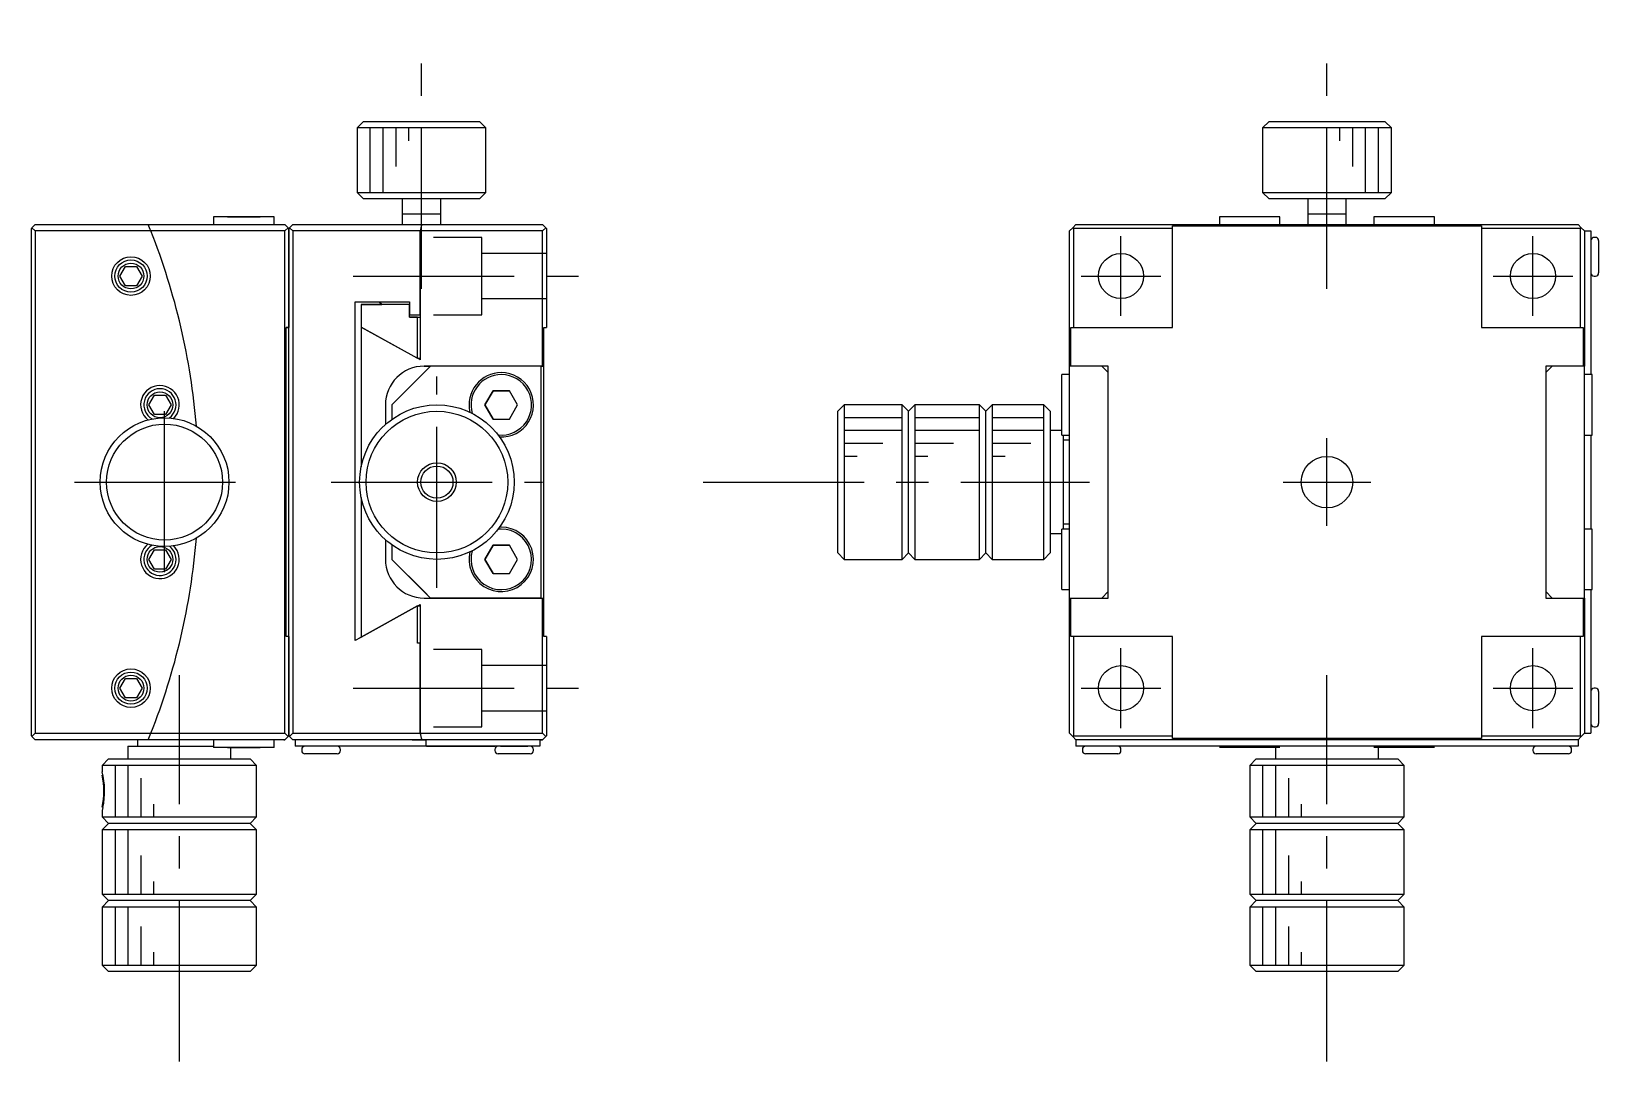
# Model space of a CAD drawing. Extents: x 129 to 393, y -5 to 213.
# Drawn here: x 271.2 to 392.9, y 78.7 to 158.7 of the extents above; entities that cross this region are included whole.
import ezdxf

# ---------------------------------------------------------------- set-up
doc = ezdxf.new("R2010")
doc.units = 0
doc.header["$LTSCALE"] = 10
doc.linetypes.add('CENTER', pattern=[2, 1.25, -0.25, 0.25, -0.25])
doc.linetypes.add('DASHED', pattern=[3.5, 2, -1.5])
doc.layers.get('0').update_dxf_attribs({"linetype": 'CONTINUOUS'})
doc.layers.add('CENTER', color=1, linetype='CENTER')

msp = doc.modelspace()

# ---------------------------------------------------------------- linework, layer by layer
at = {"color": 7, "linetype": 'CONTINUOUS'}
for p, q in [((296.991503, 151.735105), (296.491503, 151.235105)), ((306.491503, 151.235105), (296.491503, 151.235105)), ((296.491503, 151.235105), (296.491503, 146.235105)), ((296.991503, 151.735105), (305.991503, 151.735105)), ((306.491503, 151.235105), (305.991503, 151.735105)), ((306.491503, 146.235105), (306.491503, 151.235105)), ((367.324949, 151.735105), (366.824949, 151.235105)), ((371.824949, 151.235105), (366.824949, 151.235105)), ((366.824949, 151.235105), (366.824949, 146.235105)), ((367.324949, 151.735105), (371.824949, 151.735105)), ((371.824949, 151.735105), (376.324949, 151.735105)), ((376.824949, 151.235105), (371.824949, 151.235105)), ((376.824949, 151.235105), (376.324949, 151.735105)), ((376.824949, 146.235105), (376.824949, 151.235105)), ((296.491503, 146.235105), (306.491503, 146.235105)), ((296.491503, 146.235105), (296.991503, 145.735105)), ((305.991503, 145.735105), (306.491503, 146.235105)), ((366.824949, 146.235105), (376.824949, 146.235105)), ((366.824949, 146.235105), (367.324949, 145.735105)), ((376.324949, 145.735105), (376.824949, 146.235105)), ((305.991503, 145.735105), (296.991503, 145.735105)), ((299.991503, 145.735105), (299.991503, 144.530105)), ((302.991503, 144.535105), (302.991503, 145.735105)), ((376.324949, 145.735105), (367.324949, 145.735105)), ((370.324949, 145.735105), (370.324949, 144.535105)), ((373.324949, 144.535105), (373.324949, 145.735105)), ((271.241503, 143.485105), (271.491503, 143.735105)), ((271.491503, 143.735105), (280.273067, 143.735105)), ((280.273067, 143.735105), (290.891503, 143.735105)), ((290.041503, 144.335105), (285.341503, 144.335105)), ((287.691503, 144.335105), (285.341503, 144.335105)), ((285.341503, 144.335105), (285.341503, 143.735105)), ((286.421332, 144.335105), (287.056417, 144.335105)), ((287.056417, 144.335105), (286.421332, 144.335105)), ((287.056417, 144.335105), (288.326588, 144.335105)), ((288.326588, 144.335105), (287.056417, 144.335105)), ((290.041503, 144.335105), (287.691503, 144.335105)), ((288.326588, 144.335105), (288.961673, 144.335105)), ((288.961673, 144.335105), (288.326588, 144.335105)), ((290.041503, 143.735105), (290.041503, 144.335105)), ((290.891503, 143.735105), (291.141503, 143.485105)), ((291.241503, 143.485105), (291.491503, 143.735105)), ((291.491503, 143.735105), (301.538855, 143.735105)), ((302.991508, 144.535105), (299.991498, 144.535105)), ((299.991503, 144.540105), (299.991503, 143.735124)), ((301.538855, 143.735105), (310.891503, 143.735105)), ((302.991503, 144.535105), (302.991503, 144.540105)), ((302.991503, 144.530105), (302.991503, 144.535105)), ((302.991503, 143.735124), (302.991503, 144.535105)), ((310.891503, 143.735105), (311.141503, 143.485105)), ((352.324949, 143.735105), (352.074949, 143.485105)), ((352.324949, 143.735105), (373.324949, 143.735105)), ((368.174949, 144.335105), (363.474949, 144.335105)), ((363.474949, 144.335105), (363.474949, 143.735105)), ((368.174949, 143.735105), (368.174949, 144.335105)), ((373.324954, 144.535105), (370.324944, 144.535105)), ((370.324949, 144.540105), (370.324949, 144.535105)), ((370.324949, 144.535105), (370.324949, 144.530105)), ((370.324949, 144.535105), (370.324949, 143.735124)), ((373.324949, 144.535105), (373.324949, 144.540105)), ((373.324949, 144.530105), (373.324949, 144.535105)), ((373.324949, 143.735124), (373.324949, 144.535105)), ((373.324949, 143.735105), (391.324949, 143.735105)), ((380.174949, 144.335105), (375.474949, 144.335105)), ((375.474949, 144.335105), (375.474949, 143.735105)), ((380.174949, 143.735105), (380.174949, 144.335105)), ((391.574949, 143.485105), (391.324949, 143.735105)), ((271.191503, 143.435105), (271.241503, 143.485105)), ((271.191503, 104.035105), (271.191503, 143.435105)), ((271.491503, 143.235105), (271.241503, 143.485105)), ((271.491503, 143.235105), (271.491503, 104.235105)), ((280.473852, 143.235105), (271.491503, 143.235105)), ((290.891503, 143.235105), (280.473852, 143.235105)), ((291.141503, 143.485105), (290.891503, 143.235105)), ((290.891503, 104.235105), (290.891503, 143.235105)), ((291.191503, 143.435105), (291.141503, 143.485105)), ((291.241503, 143.485105), (291.191503, 143.435105)), ((291.191503, 143.435105), (291.191503, 135.735105)), ((291.191503, 135.735105), (291.191503, 143.435105)), ((291.491503, 143.235105), (291.241503, 143.485105)), ((301.39834, 143.235105), (291.491503, 143.235105)), ((291.491503, 143.235105), (291.491503, 104.235105)), ((301.39834, 143.235105), (301.39834, 136.735105)), ((310.891503, 143.235105), (301.39834, 143.235105)), ((301.39834, 136.735105), (301.39834, 143.235105)), ((311.141503, 143.485105), (310.891503, 143.235105)), ((310.891503, 132.735105), (310.891503, 143.235105)), ((311.191503, 143.435105), (311.141503, 143.485105)), ((311.191503, 143.435105), (311.191503, 135.735105)), ((352.074949, 143.485105), (351.824949, 143.235105)), ((351.824949, 132.735105), (351.824949, 143.235105)), ((352.124949, 143.435105), (352.074949, 143.485105)), ((352.124949, 143.435105), (352.124949, 135.735105)), ((359.824949, 143.435105), (352.124949, 143.435105)), ((359.824949, 143.635105), (383.824949, 143.635105)), ((359.824949, 143.435105), (359.824949, 143.635105)), ((359.824949, 135.735105), (359.824949, 143.435105)), ((383.824949, 143.635105), (383.824949, 143.435105)), ((391.524949, 143.435105), (383.824949, 143.435105)), ((383.824949, 143.435105), (383.824949, 135.735105)), ((391.524949, 143.435105), (391.574949, 143.485105)), ((391.524949, 135.735105), (391.524949, 143.435105)), ((391.824949, 143.235105), (391.574949, 143.485105)), ((391.824949, 143.235105), (392.324949, 143.235105)), ((391.824949, 143.235105), (392.324949, 143.235105)), ((391.824949, 143.235105), (391.824949, 132.735105)), ((392.324949, 143.235105), (392.324949, 141.735105)), ((392.674949, 142.735105), (392.574949, 142.735105)), ((392.924949, 142.485105), (392.924949, 139.985105)), ((392.324949, 141.735105), (392.324949, 132.085105)), ((278.065477, 139.735105), (278.49849, 140.485105)), ((278.49849, 140.485105), (279.364515, 140.485105)), ((279.364515, 140.485105), (279.797528, 139.735105)), ((278.49849, 138.985105), (278.065477, 139.735105)), ((279.364515, 138.985105), (278.49849, 138.985105)), ((279.797528, 139.735105), (279.364515, 138.985105)), ((392.574949, 139.735105), (392.674949, 139.735105)), ((296.340735, 111.434956), (296.340735, 137.735105)), ((296.340735, 137.735105), (299.731508, 137.735105)), ((298.205703, 137.735105), (298.401503, 137.539305)), ((299.731508, 137.735105), (299.991508, 137.735105)), ((299.991508, 137.735105), (300.566138, 137.735105)), ((300.566138, 137.735105), (300.566138, 137.535446)), ((296.811317, 137.535446), (296.811317, 135.775446)), ((300.566138, 137.535446), (296.811317, 137.535446)), ((296.811317, 137.535446), (298.405362, 137.535446)), ((298.401503, 137.539305), (298.405362, 137.535446)), ((298.405362, 137.535446), (298.401503, 137.535446)), ((300.566138, 137.535446), (298.401503, 137.535446)), ((300.566138, 136.735105), (300.566138, 137.535446)), ((300.566138, 137.535446), (300.566138, 136.735105)), ((300.566138, 136.535446), (300.566138, 136.735105)), ((300.566138, 136.735105), (301.39834, 136.735105)), ((301.19036, 136.535446), (300.566138, 136.535446)), ((300.566138, 136.535446), (301.19036, 136.535446)), ((300.566138, 136.535446), (301.39834, 136.535446)), ((301.19036, 133.350575), (301.19036, 136.535446)), ((301.19036, 136.535446), (301.39834, 136.535446)), ((301.19036, 136.535446), (301.39834, 136.535446)), ((301.39834, 136.735105), (301.39834, 133.235105)), ((290.991503, 135.735105), (291.191503, 135.735105)), ((290.991503, 111.735105), (290.991503, 135.735105)), ((291.191503, 135.735105), (290.991503, 135.735105)), ((291.191503, 111.735105), (291.191503, 135.735105)), ((296.811317, 135.775446), (301.19036, 133.350575)), ((296.811317, 135.775446), (296.811317, 124.928174)), ((301.166975, 133.363557), (296.811317, 135.775446)), ((310.991503, 135.735105), (311.191503, 135.735105)), ((310.991503, 132.735105), (310.991503, 135.735105)), ((310.991503, 135.735105), (311.191503, 135.735105)), ((351.924949, 132.735105), (351.924949, 135.735105)), ((351.924949, 135.735105), (352.124949, 135.735105)), ((352.124949, 135.735105), (359.824949, 135.735105)), ((383.824949, 135.735105), (391.524949, 135.735105)), ((391.524949, 135.735105), (391.724949, 135.735105)), ((391.724949, 135.735105), (391.724949, 132.735105)), ((302.191503, 132.735105), (299.191503, 129.735105)), ((301.230425, 133.328333), (301.166975, 133.363557)), ((301.19036, 133.350575), (301.39834, 133.350575)), ((301.27779, 133.302037), (301.230425, 133.328333)), ((301.39834, 133.235105), (301.27779, 133.302037)), ((302.191503, 132.735105), (301.691503, 132.735105)), ((301.691503, 132.735105), (302.191503, 132.735105)), ((310.791503, 132.735105), (302.191503, 132.735105)), ((310.791503, 132.735105), (302.191503, 132.735105)), ((310.791503, 114.735105), (310.791503, 132.735105)), ((310.891503, 132.735105), (310.791503, 132.735105)), ((310.791503, 132.735105), (310.991503, 132.735105)), ((310.991503, 132.735105), (310.891503, 132.735105)), ((310.991503, 114.735105), (310.991503, 132.735105)), ((351.824949, 114.735105), (351.824949, 132.735105)), ((351.924949, 132.735105), (351.824949, 132.735105)), ((354.824949, 132.735105), (351.924949, 132.735105)), ((354.824949, 132.235105), (354.324949, 132.735105)), ((354.824949, 131.035105), (354.824949, 132.735105)), ((388.824949, 132.235105), (389.324949, 132.735105)), ((391.724949, 132.735105), (388.824949, 132.735105)), ((388.824949, 132.735105), (388.824949, 116.435105)), ((391.824949, 132.735105), (391.724949, 132.735105)), ((391.824949, 114.735105), (391.824949, 132.735105)), ((351.224949, 127.385105), (351.224949, 132.085105)), ((351.824949, 132.085105), (351.224949, 132.085105)), ((392.424949, 132.085105), (391.824949, 132.085105)), ((392.424949, 127.385105), (392.424949, 132.085105)), ((280.315477, 129.735105), (280.74849, 130.485105)), ((280.74849, 130.485105), (281.614515, 130.485105)), ((281.614515, 130.485105), (282.047528, 129.735105)), ((307.056417, 130.835105), (306.421332, 129.735105)), ((306.421332, 129.735105), (307.056417, 130.835105)), ((308.326588, 130.835105), (307.056417, 130.835105)), ((307.056417, 130.835105), (308.326588, 130.835105)), ((308.961673, 129.735105), (308.326588, 130.835105)), ((354.824949, 114.735105), (354.824949, 131.035105)), ((280.74849, 128.985105), (280.315477, 129.735105)), ((282.047528, 129.735105), (281.614515, 128.985105)), ((298.691503, 129.735105), (298.691503, 128.207241)), ((299.191503, 129.735105), (299.191503, 128.608502)), ((306.421332, 129.735105), (307.056417, 128.635105)), ((307.056417, 128.635105), (306.421332, 129.735105)), ((308.326588, 128.635105), (308.961673, 129.735105)), ((334.324949, 129.735105), (333.824949, 129.235105)), ((333.824949, 123.735105), (333.824949, 129.235105)), ((334.324949, 129.735105), (334.324949, 123.735105)), ((338.824949, 129.735105), (334.324949, 129.735105)), ((338.824949, 123.735105), (338.824949, 129.735105)), ((339.324949, 129.235105), (338.824949, 129.735105)), ((339.824949, 129.735105), (339.324949, 129.235105)), ((339.324949, 123.735105), (339.324949, 129.235105)), ((339.824949, 129.735105), (339.824949, 117.735105)), ((344.824949, 129.735105), (339.824949, 129.735105)), ((344.824949, 123.735105), (344.824949, 129.735105)), ((345.324949, 129.235105), (344.824949, 129.735105)), ((345.824949, 129.735105), (345.324949, 129.235105)), ((345.324949, 123.735105), (345.324949, 129.235105)), ((345.824949, 129.735105), (345.824949, 117.735105)), ((349.824949, 129.735105), (345.824949, 129.735105)), ((349.824949, 117.735105), (349.824949, 129.735105)), ((350.324949, 129.235105), (349.824949, 129.735105)), ((350.324949, 129.235105), (350.324949, 118.235105)), ((281.614515, 128.985105), (280.74849, 128.985105)), ((307.056417, 128.635105), (308.326588, 128.635105)), ((351.224949, 127.735105), (350.324949, 127.735105)), ((351.224949, 127.385105), (351.824949, 127.385105)), ((351.324949, 127.385105), (351.324949, 120.085105)), ((351.824949, 126.985105), (351.324949, 126.985105)), ((391.824949, 127.385105), (392.424949, 127.385105)), ((392.324949, 127.385105), (392.324949, 120.085105)), ((333.824949, 118.235105), (333.824949, 123.735105)), ((334.324949, 123.735105), (334.324949, 117.735105)), ((338.824949, 117.735105), (338.824949, 123.735105)), ((339.324949, 118.235105), (339.324949, 123.735105)), ((344.824949, 117.735105), (344.824949, 123.735105)), ((345.324949, 118.235105), (345.324949, 123.735105)), ((296.811317, 122.542036), (296.811317, 111.694764)), ((350.324949, 119.735105), (351.224949, 119.735105)), ((351.224949, 115.385105), (351.224949, 120.085105)), ((351.824949, 120.085105), (351.224949, 120.085105)), ((351.324949, 120.485105), (351.824949, 120.485105)), ((392.424949, 120.085105), (391.824949, 120.085105)), ((392.424949, 115.385105), (392.424949, 120.085105)), ((280.315477, 117.735105), (280.74849, 118.485105)), ((280.74849, 118.485105), (281.614515, 118.485105)), ((281.614515, 118.485105), (282.047528, 117.735105)), ((298.691503, 119.262969), (298.691503, 117.735105)), ((299.191503, 118.861708), (299.191503, 117.735105)), ((307.056417, 118.835105), (306.421332, 117.735105)), ((306.421332, 117.735105), (307.056417, 118.835105)), ((308.326588, 118.835105), (307.056417, 118.835105)), ((307.056417, 118.835105), (308.326588, 118.835105)), ((308.961673, 117.735105), (308.326588, 118.835105)), ((333.824949, 118.235105), (334.324949, 117.735105)), ((338.824949, 117.735105), (339.324949, 118.235105)), ((339.324949, 118.235105), (339.824949, 117.735105)), ((344.824949, 117.735105), (345.324949, 118.235105)), ((345.324949, 118.235105), (345.824949, 117.735105)), ((349.824949, 117.735105), (350.324949, 118.235105)), ((280.74849, 116.985105), (280.315477, 117.735105)), ((281.614515, 116.985105), (280.74849, 116.985105)), ((282.047528, 117.735105), (281.614515, 116.985105)), ((299.191503, 117.735105), (302.191503, 114.735105)), ((301.691503, 115.235105), (299.191503, 117.735105)), ((306.421332, 117.735105), (307.056417, 116.635105)), ((307.056417, 116.635105), (306.421332, 117.735105)), ((308.326588, 116.635105), (308.961673, 117.735105)), ((334.324949, 117.735105), (338.824949, 117.735105)), ((339.824949, 117.735105), (344.824949, 117.735105)), ((345.824949, 117.735105), (349.824949, 117.735105)), ((307.056417, 116.635105), (308.326588, 116.635105)), ((388.824949, 116.435105), (388.824949, 114.735105)), ((301.691503, 115.235105), (302.191503, 114.735105)), ((301.691503, 114.735105), (302.191503, 114.735105)), ((310.791503, 114.735105), (302.191503, 114.735105)), ((302.191503, 114.735105), (310.791503, 114.735105)), ((310.791503, 114.735105), (310.891503, 114.735105)), ((310.891503, 114.735105), (310.991503, 114.735105)), ((310.891503, 104.235105), (310.891503, 114.735105)), ((310.991503, 111.735105), (310.991503, 114.735105)), ((351.224949, 115.385105), (351.824949, 115.385105)), ((351.824949, 114.735105), (351.924949, 114.735105)), ((351.824949, 104.235105), (351.824949, 114.735105)), ((351.924949, 111.735105), (351.924949, 114.735105)), ((351.924949, 114.735105), (354.824949, 114.735105)), ((354.324949, 114.735105), (354.824949, 115.235105)), ((389.324949, 114.735105), (388.824949, 115.235105)), ((388.824949, 114.735105), (391.724949, 114.735105)), ((391.724949, 114.735105), (391.724949, 111.735105)), ((391.724949, 114.735105), (391.824949, 114.735105)), ((391.824949, 115.385105), (392.424949, 115.385105)), ((391.824949, 114.735105), (391.824949, 104.235105)), ((392.324949, 115.385105), (392.324949, 105.735105)), ((296.811317, 111.694764), (301.19036, 114.119635)), ((301.19036, 114.119635), (296.811613, 111.694927)), ((301.19036, 114.119635), (301.269098, 114.163347)), ((301.19036, 111.235105), (301.19036, 114.119635)), ((301.19036, 114.119635), (301.39834, 114.119635)), ((301.269098, 114.163347), (301.39834, 114.235105)), ((301.39834, 114.235105), (301.39834, 111.235105)), ((291.191503, 111.735105), (290.991503, 111.735105)), ((291.191503, 111.735105), (291.191503, 104.035105)), ((291.191503, 104.035105), (291.191503, 111.735105)), ((296.723779, 111.646422), (296.340735, 111.434956)), ((296.811613, 111.694927), (296.723779, 111.646422)), ((301.39834, 111.235105), (301.19036, 111.235105)), ((301.39834, 111.235105), (301.39834, 104.235105)), ((301.39834, 104.235105), (301.39834, 111.235105)), ((311.191503, 111.735105), (310.991503, 111.735105)), ((311.191503, 111.735105), (311.191503, 104.035105)), ((352.124949, 111.735105), (351.924949, 111.735105)), ((352.124949, 111.735105), (352.124949, 104.035105)), ((359.824949, 111.735105), (352.124949, 111.735105)), ((359.824949, 104.035105), (359.824949, 111.735105)), ((383.824949, 111.735105), (383.824949, 104.035105)), ((391.524949, 111.735105), (383.824949, 111.735105)), ((391.524949, 104.035105), (391.524949, 111.735105)), ((391.724949, 111.735105), (391.524949, 111.735105)), ((278.065477, 107.735105), (278.49849, 108.485105)), ((278.49849, 108.485105), (279.364515, 108.485105)), ((279.364515, 108.485105), (279.797528, 107.735105)), ((278.49849, 106.985105), (278.065477, 107.735105)), ((279.797528, 107.735105), (279.364515, 106.985105)), ((392.674949, 107.735105), (392.574949, 107.735105)), ((392.924949, 107.485105), (392.924949, 104.985105)), ((279.364515, 106.985105), (278.49849, 106.985105)), ((392.324949, 105.735105), (392.324949, 104.235105)), ((392.574949, 104.735105), (392.674949, 104.735105)), ((271.241503, 103.985105), (271.191503, 104.035105)), ((271.241503, 103.985105), (271.491503, 104.235105)), ((271.491503, 103.735105), (271.241503, 103.985105)), ((271.491503, 104.235105), (280.473852, 104.235105)), ((280.273067, 103.735105), (271.491503, 103.735105)), ((279.441503, 103.735105), (279.441503, 103.235105)), ((290.891503, 103.735105), (280.273067, 103.735105)), ((281.691503, 103.735105), (280.273067, 103.735105)), ((280.473852, 104.235105), (290.891503, 104.235105)), ((282.191503, 103.735105), (281.691503, 103.735105)), ((290.791503, 103.735105), (282.191503, 103.735105)), ((285.341503, 103.735105), (285.341503, 103.135105)), ((290.041503, 103.135105), (290.041503, 103.735105)), ((290.891503, 103.735105), (290.791503, 103.735105)), ((290.791503, 103.735105), (290.891503, 103.735105)), ((290.791503, 103.735105), (290.891503, 103.735105)), ((290.891503, 104.235105), (291.141503, 103.985105)), ((291.141503, 103.985105), (290.891503, 103.735105)), ((290.991503, 103.835105), (290.891503, 103.735105)), ((290.991503, 103.835105), (291.191503, 104.035105)), ((291.191503, 104.035105), (291.141503, 103.985105)), ((291.241503, 103.985105), (291.191503, 104.035105)), ((291.241503, 103.985105), (291.491503, 104.235105)), ((291.491503, 103.735105), (291.241503, 103.985105)), ((291.491503, 104.235105), (301.39834, 104.235105)), ((293.191503, 103.735105), (291.491503, 103.735105)), ((291.691503, 103.735105), (291.691503, 103.235105)), ((300.774187, 103.735105), (293.191503, 103.735105)), ((300.774187, 103.735105), (293.191503, 103.735105)), ((300.774187, 103.735105), (301.538855, 103.735105)), ((301.538855, 103.735105), (300.774187, 103.735105)), ((301.39834, 104.235105), (310.891503, 104.235105)), ((302.841695, 103.735105), (301.538855, 103.735105)), ((301.538855, 103.735105), (301.841695, 103.735105)), ((301.841695, 103.735105), (301.841695, 103.235105)), ((309.191503, 103.735105), (302.841695, 103.735105)), ((309.191503, 103.735105), (302.841695, 103.735105)), ((310.891503, 103.735105), (309.191503, 103.735105)), ((310.691503, 103.735105), (310.691503, 103.235105)), ((310.691503, 103.735105), (310.891503, 103.735105)), ((310.891503, 104.235105), (311.141503, 103.985105)), ((311.141503, 103.985105), (310.891503, 103.735105)), ((310.891503, 103.735105), (311.141503, 103.985105)), ((310.991503, 103.835105), (311.191503, 104.035105)), ((311.191503, 104.035105), (310.991503, 103.835105)), ((311.141503, 103.985105), (311.191503, 104.035105)), ((311.141503, 103.985105), (311.191503, 104.035105)), ((351.824949, 104.235105), (352.074949, 103.985105)), ((352.074949, 103.985105), (352.124949, 104.035105)), ((352.074949, 103.985105), (352.324949, 103.735105)), ((352.124949, 104.035105), (359.824949, 104.035105)), ((352.324949, 103.735105), (352.324949, 103.235105)), ((352.324949, 103.735105), (352.324949, 103.235105)), ((391.324949, 103.735105), (352.324949, 103.735105)), ((359.824949, 103.835105), (359.824949, 104.035105)), ((383.824949, 103.835105), (359.824949, 103.835105)), ((383.824949, 104.035105), (383.824949, 103.835105)), ((383.824949, 104.035105), (391.524949, 104.035105)), ((391.324949, 103.735105), (391.574949, 103.985105)), ((391.324949, 103.735105), (391.324949, 103.235105)), ((391.324949, 103.735105), (391.324949, 103.235105)), ((391.574949, 103.985105), (391.524949, 104.035105)), ((391.574949, 103.985105), (391.824949, 104.235105)), ((391.824949, 104.235105), (392.324949, 104.235105)), ((391.824949, 104.235105), (392.324949, 104.235105)), ((278.691503, 103.235105), (278.691503, 102.235105)), ((278.691503, 103.235105), (285.341503, 103.235105)), ((287.691503, 103.135105), (285.341503, 103.135105)), ((290.041503, 103.135105), (285.341503, 103.135105)), ((287.056417, 103.135105), (286.421332, 103.135105)), ((286.421332, 103.135105), (287.056417, 103.135105)), ((286.691503, 102.235105), (286.691503, 103.135105)), ((288.326588, 103.135105), (287.056417, 103.135105)), ((287.056417, 103.135105), (288.326588, 103.135105)), ((290.041503, 103.135105), (287.691503, 103.135105)), ((288.326588, 103.135105), (288.961673, 103.135105)), ((288.961673, 103.135105), (288.326588, 103.135105)), ((293.191503, 103.235105), (291.691503, 103.235105)), ((292.191503, 102.985105), (292.191503, 102.885105)), ((294.941503, 102.635105), (292.441503, 102.635105)), ((293.566503, 102.635105), (292.941503, 102.635105)), ((294.491503, 103.235105), (293.191503, 103.235105)), ((293.816503, 102.635105), (293.566503, 102.635105)), ((294.441503, 102.635105), (293.816503, 102.635105)), ((300.774187, 103.235105), (294.491503, 103.235105)), ((295.191503, 102.885105), (295.191503, 102.985105)), ((301.695023, 103.235105), (300.774187, 103.235105)), ((301.740613, 103.235105), (301.695023, 103.235105)), ((301.841695, 103.235105), (301.740613, 103.235105)), ((302.841695, 103.235105), (301.841695, 103.235105)), ((301.873449, 103.235105), (301.841695, 103.235105)), ((301.873449, 103.235105), (303.292752, 103.235105)), ((309.191503, 103.235105), (302.841695, 103.235105)), ((303.292752, 103.235105), (303.46323, 103.235105)), ((303.292752, 103.235105), (305.268128, 103.235105)), ((303.46323, 103.235105), (303.615876, 103.235105)), ((303.46323, 103.235105), (305.443277, 103.235105)), ((303.615876, 103.235105), (303.750652, 103.235105)), ((303.615876, 103.235105), (305.600105, 103.235105)), ((303.750652, 103.235105), (303.867526, 103.235105)), ((303.750652, 103.235105), (305.738574, 103.235105)), ((303.867526, 103.235105), (303.966468, 103.235105)), ((303.867526, 103.235105), (304.013716, 103.235105)), ((303.966468, 103.235105), (304.047454, 103.235105)), ((303.966468, 103.235105), (304.113678, 103.235105)), ((304.013716, 103.235105), (305.85865, 103.235105)), ((304.047454, 103.235105), (304.110464, 103.235105)), ((304.047454, 103.235105), (304.191459, 103.235105)), ((304.110464, 103.235105), (304.155482, 103.235105)), ((304.113678, 103.235105), (305.960303, 103.235105)), ((304.155482, 103.235105), (304.182497, 103.235105)), ((304.182497, 103.235105), (304.191503, 103.235105)), ((304.191459, 103.235105), (304.247033, 103.235105)), ((304.191459, 103.235105), (306.043507, 103.235105)), ((307.441503, 103.235105), (304.191503, 103.235105)), ((304.247033, 103.235105), (305.268128, 103.235105)), ((304.247033, 103.235105), (305.443277, 103.235105)), ((304.247033, 103.235105), (305.600105, 103.235105)), ((304.247033, 103.235105), (305.738574, 103.235105)), ((304.247033, 103.235105), (305.85865, 103.235105)), ((304.247033, 103.235105), (305.960303, 103.235105)), ((304.247033, 103.235105), (306.043507, 103.235105)), ((304.247033, 103.235105), (306.108243, 103.235105)), ((304.247033, 103.235105), (306.154495, 103.235105)), ((304.247033, 103.235105), (306.18225, 103.235105)), ((304.247033, 103.235105), (306.18225, 103.235105)), ((304.247033, 103.235105), (306.154495, 103.235105)), ((304.247033, 103.235105), (306.108243, 103.235105)), ((304.280384, 103.235105), (306.191503, 103.235105)), ((305.268128, 103.235105), (306.255817, 103.235105)), ((305.268128, 103.235105), (306.255817, 103.235105)), ((305.960303, 103.235105), (306.95722, 103.235105)), ((305.960303, 103.235105), (306.95722, 103.235105)), ((306.191503, 103.235105), (307.191503, 103.235105)), ((307.243505, 103.235105), (306.255817, 103.235105)), ((307.243505, 103.235105), (306.255817, 103.235105)), ((307.441503, 103.235105), (307.191503, 103.235105)), ((307.191503, 102.985105), (307.191503, 102.885105)), ((309.941503, 102.635105), (307.441503, 102.635105)), ((307.641503, 103.235105), (307.691503, 103.235105)), ((307.641503, 103.235105), (307.691503, 103.235105)), ((307.641503, 103.235105), (309.741503, 103.235105)), ((307.641503, 103.235105), (307.691503, 103.235105)), ((308.566503, 102.635105), (307.941503, 102.635105)), ((308.816503, 102.635105), (308.566503, 102.635105)), ((309.441503, 102.635105), (308.816503, 102.635105)), ((310.691503, 103.235105), (309.191503, 103.235105)), ((309.691503, 103.235105), (309.741503, 103.235105)), ((309.941503, 103.235105), (309.691503, 103.235105)), ((309.691503, 103.235105), (309.741503, 103.235105)), ((309.691503, 103.235105), (309.741503, 103.235105)), ((310.691503, 103.235105), (309.941503, 103.235105)), ((310.191503, 102.885105), (310.191503, 102.985105)), ((353.824949, 103.235105), (352.324949, 103.235105)), ((352.824949, 102.985105), (352.824949, 102.885105)), ((355.574949, 102.635105), (353.074949, 102.635105)), ((389.824949, 103.235105), (353.824949, 103.235105)), ((355.824949, 102.885105), (355.824949, 102.985105)), ((368.174949, 103.135105), (363.474949, 103.135105)), ((367.824949, 103.135105), (367.824949, 102.235105)), ((380.174949, 103.135105), (375.474949, 103.135105)), ((375.824949, 102.235105), (375.824949, 103.135105)), ((387.824949, 102.985105), (387.824949, 102.885105)), ((390.574949, 102.635105), (388.074949, 102.635105)), ((391.324949, 103.235105), (389.824949, 103.235105)), ((390.824949, 102.885105), (390.824949, 102.985105)), ((277.191503, 102.235105), (276.691503, 101.735105)), ((276.691503, 101.735105), (276.691503, 101.2351)), ((288.691503, 101.735105), (276.691503, 101.735105)), ((277.191503, 102.235105), (288.191503, 102.235105)), ((288.691503, 101.735105), (288.191503, 102.235105)), ((288.691503, 97.735105), (288.691503, 101.735105)), ((366.324949, 102.235105), (365.824949, 101.735105)), ((377.824949, 101.735105), (365.824949, 101.735105)), ((365.824949, 101.735105), (365.824949, 97.735105)), ((366.324949, 102.235105), (377.324949, 102.235105)), ((377.824949, 101.735105), (377.324949, 102.235105)), ((377.824949, 97.735105), (377.824949, 101.735105)), ((276.691503, 98.23511), (276.691503, 97.735105)), ((276.691503, 97.735105), (277.191503, 97.235105)), ((276.691503, 97.735105), (288.691503, 97.735105)), ((288.191503, 97.235105), (288.691503, 97.735105)), ((365.824949, 97.735105), (377.824949, 97.735105)), ((365.824949, 97.735105), (366.324949, 97.235105)), ((377.324949, 97.235105), (377.824949, 97.735105)), ((277.191503, 97.235105), (276.691503, 96.735105)), ((276.691503, 96.735105), (276.691503, 91.735105)), ((288.691503, 96.735105), (276.691503, 96.735105)), ((288.191503, 97.235105), (277.191503, 97.235105)), ((288.691503, 96.735105), (288.191503, 97.235105)), ((288.691503, 91.735105), (288.691503, 96.735105)), ((366.324949, 97.235105), (365.824949, 96.735105)), ((371.824949, 96.735105), (365.824949, 96.735105)), ((365.824949, 96.735105), (365.824949, 91.735105)), ((371.824949, 97.235105), (366.324949, 97.235105)), ((377.324949, 97.235105), (371.824949, 97.235105)), ((377.824949, 96.735105), (371.824949, 96.735105)), ((377.824949, 96.735105), (377.324949, 97.235105)), ((377.824949, 91.735105), (377.824949, 96.735105)), ((276.691503, 91.735105), (277.191503, 91.235105)), ((276.691503, 91.735105), (288.691503, 91.735105)), ((288.191503, 91.235105), (288.691503, 91.735105)), ((365.824949, 91.735105), (377.824949, 91.735105)), ((365.824949, 91.735105), (366.324949, 91.235105)), ((377.324949, 91.235105), (377.824949, 91.735105)), ((277.191503, 91.235105), (276.691503, 90.735105)), ((276.691503, 90.735105), (276.691503, 86.235105)), ((288.691503, 90.735105), (276.691503, 90.735105)), ((288.191503, 91.235105), (277.191503, 91.235105)), ((288.691503, 90.735105), (288.191503, 91.235105)), ((288.691503, 86.235105), (288.691503, 90.735105)), ((366.324949, 91.235105), (365.824949, 90.735105)), ((371.824949, 90.735105), (365.824949, 90.735105)), ((365.824949, 90.735105), (365.824949, 86.235105)), ((371.824949, 91.235105), (366.324949, 91.235105)), ((377.324949, 91.235105), (371.824949, 91.235105)), ((377.824949, 90.735105), (371.824949, 90.735105)), ((377.824949, 90.735105), (377.324949, 91.235105)), ((377.824949, 86.235105), (377.824949, 90.735105)), ((276.691503, 86.235105), (277.191503, 85.735105)), ((276.691503, 86.235105), (288.691503, 86.235105)), ((281.191508, 85.735105), (277.191503, 85.735105)), ((288.191503, 85.735105), (277.191503, 85.735105)), ((288.191503, 85.735105), (284.191498, 85.735105)), ((288.191503, 85.735105), (288.691503, 86.235105)), ((365.824949, 86.235105), (371.824949, 86.235105)), ((365.824949, 86.235105), (366.324949, 85.735105)), ((371.824949, 85.735105), (366.324949, 85.735105)), ((371.824949, 86.235105), (377.824949, 86.235105)), ((377.324949, 85.735105), (371.824949, 85.735105)), ((377.324949, 85.735105), (377.824949, 86.235105))]:
    msp.add_line(p, q, dxfattribs=at)
at = {"color": 3, "linetype": 'CONTINUOUS'}
for p, q in [((297.491503, 151.235105), (297.491503, 146.235105)), ((298.491503, 151.235105), (298.491503, 146.235105)), ((299.491503, 151.235105), (299.491503, 148.235105)), ((300.491503, 151.235105), (300.491503, 150.235105)), ((372.824949, 150.235105), (372.824949, 151.235105)), ((373.824949, 148.235105), (373.824949, 151.235105)), ((374.824949, 146.235105), (374.824949, 151.235105)), ((375.824949, 146.235105), (375.824949, 151.235105)), ((338.824949, 128.735105), (334.324949, 128.735105)), ((344.824949, 128.735105), (339.824949, 128.735105)), ((349.824949, 128.735105), (345.824949, 128.735105)), ((338.824949, 127.735105), (334.324949, 127.735105)), ((337.324949, 126.735105), (334.324949, 126.735105)), ((344.824949, 127.735105), (339.824949, 127.735105)), ((342.824949, 126.735105), (339.824949, 126.735105)), ((349.824949, 127.735105), (345.824949, 127.735105)), ((348.824949, 126.735105), (345.824949, 126.735105)), ((335.324949, 125.735105), (334.324949, 125.735105)), ((340.824949, 125.735105), (339.824949, 125.735105)), ((346.824949, 125.735105), (345.824949, 125.735105)), ((277.691503, 101.735105), (277.691503, 97.735105)), ((278.691503, 101.735105), (278.691503, 97.735105)), ((366.824949, 101.735105), (366.824949, 97.735105)), ((367.824949, 101.735105), (367.824949, 97.735105)), ((279.691503, 100.735105), (279.691503, 97.735105)), ((368.824949, 100.735105), (368.824949, 97.735105)), ((280.691503, 98.735105), (280.691503, 97.735105)), ((369.824949, 98.735105), (369.824949, 97.735105)), ((276.746652, 98.473665), (276.691503, 98.23511)), ((277.691503, 96.735105), (277.691503, 91.735105)), ((278.691503, 96.735105), (278.691503, 91.735105)), ((366.824949, 96.735105), (366.824949, 91.735105)), ((367.824949, 96.735105), (367.824949, 91.735105)), ((279.691503, 94.735105), (279.691503, 91.735105)), ((368.824949, 94.735105), (368.824949, 91.735105)), ((280.691503, 92.735105), (280.691503, 91.735105)), ((369.824949, 92.735105), (369.824949, 91.735105)), ((277.691503, 90.735105), (277.691503, 86.235105)), ((278.691503, 90.735105), (278.691503, 86.235105)), ((366.824949, 90.735105), (366.824949, 86.235105)), ((367.824949, 90.735105), (367.824949, 86.235105)), ((279.691503, 89.235105), (279.691503, 86.235105)), ((368.824949, 89.235105), (368.824949, 86.235105)), ((280.691503, 87.235105), (280.691503, 86.235105)), ((369.824949, 87.235105), (369.824949, 86.235105))]:
    msp.add_line(p, q, dxfattribs=at)
at = {"color": 3, "linetype": 'DASHED'}
for p, q in [((306.191503, 142.735105), (302.416476, 142.735105)), ((306.191503, 139.735105), (306.191503, 142.735105)), ((311.191503, 141.485105), (306.191503, 141.485105)), ((306.191503, 136.735105), (306.191503, 139.735105)), ((306.191503, 137.985105), (311.191503, 137.985105)), ((302.416498, 136.735105), (306.191503, 136.735105)), ((306.191503, 110.735105), (302.416476, 110.735105)), ((306.191503, 107.735105), (306.191503, 110.735105)), ((311.191503, 109.485105), (306.191503, 109.485105)), ((306.191503, 104.735105), (306.191503, 107.735105)), ((306.191503, 105.985105), (311.191503, 105.985105)), ((302.416482, 104.735105), (306.191503, 104.735105))]:
    msp.add_line(p, q, dxfattribs=at)
at = {"color": 3, "linetype": 'CONTINUOUS'}
for centre in [(278.931503, 139.735105), (302.691503, 123.735105), (278.931503, 107.735105)]:
    msp.add_circle(centre, 1.5, dxfattribs=at)
at = {"color": 7, "linetype": 'CONTINUOUS'}
for centre, radius in [((355.824949, 139.735105), 1.75), ((387.824949, 139.735105), 1.75), ((278.931503, 139.735105), 1.25), ((278.931503, 139.735105), 1), ((281.181503, 129.735105), 1), ((302.691503, 123.735105), 6), ((302.691503, 123.735105), 5.5), ((281.541503, 123.735105), 5), ((281.541503, 123.735105), 4.5), ((371.824949, 123.735105), 2), ((302.691503, 123.735105), 1.25), ((281.181503, 117.735105), 1), ((278.931503, 107.735105), 1.25), ((278.931503, 107.735105), 1), ((355.824949, 107.735105), 1.75), ((387.824949, 107.735105), 1.75)]:
    msp.add_circle(centre, radius, dxfattribs=at)
for centre, radius, start, end in [((231.191503, 123.735105), 53, 21.587674, 22.170157), ((231.191503, 123.735105), 53, 21.587674, 22.170157), ((231.191503, 163.235105), 73, 344.099203, 344.506843), ((231.191503, 163.235105), 73, 344.099203, 344.506843), ((231.191503, 123.735105), 53, 4.704046, 21.587674), ((231.191503, 123.735105), 53, 4.704046, 21.587674), ((392.574949, 142.485105), 0.25, 90, 180), ((392.674949, 142.485105), 0.25, 0, 90), ((392.574949, 139.985105), 0.25, 180, 270), ((392.674949, 139.985105), 0.25, 270, 0), ((301.691503, 129.735105), 3, 90, 180), ((307.691503, 129.735105), 2.5, 90, 193.346548), ((307.691503, 129.735105), 2.35, 90, 196.44659), ((307.691503, 129.735105), 2.35, 263.942268, 90), ((307.691503, 129.735105), 2.5, 267.04231, 90), ((281.181503, 129.735105), 1.25, 90, 241.064987), ((281.181503, 129.735105), 1.25, 305.802273, 90), ((231.191503, 123.735105), 53, 338.412326, 355.295954), ((231.191503, 123.735105), 53, 338.412326, 355.295954), ((307.691503, 117.735105), 2.5, 166.653452, 90), ((307.691503, 117.735105), 2.35, 163.55341, 90), ((307.691503, 117.735105), 2.35, 90, 96.057732), ((307.691503, 117.735105), 2.5, 90, 92.95769), ((281.181503, 117.735105), 1.25, 118.935013, 54.197727), ((301.691503, 117.735105), 3, 180, 270), ((392.574949, 107.485105), 0.25, 90, 180), ((392.674949, 107.485105), 0.25, 0, 90), ((392.574949, 104.985105), 0.25, 180, 270), ((392.674949, 104.985105), 0.25, 270, 0), ((231.191503, 123.735105), 53, 337.829843, 338.412326), ((231.191503, 123.735105), 53, 337.829843, 338.412326), ((231.191503, 84.235105), 73, 15.493157, 15.900797), ((231.191503, 84.235105), 73, 15.493157, 15.900797), ((292.441503, 102.985105), 0.25, 90, 180), ((292.441503, 102.885105), 0.25, 180, 270), ((294.941503, 102.985105), 0.25, 0, 90), ((294.941503, 102.885105), 0.25, 270, 0), ((307.441503, 102.985105), 0.25, 90, 180), ((307.441503, 102.885105), 0.25, 180, 270), ((309.941503, 102.985105), 0.25, 0, 90), ((309.941503, 102.885105), 0.25, 270, 0), ((353.074949, 102.985105), 0.25, 90, 180), ((353.074949, 102.885105), 0.25, 180, 270), ((355.574949, 102.985105), 0.25, 0, 90), ((355.574949, 102.885105), 0.25, 270, 0), ((388.074949, 102.985105), 0.25, 90, 180), ((388.074949, 102.885105), 0.25, 180, 270), ((390.574949, 102.985105), 0.25, 0, 90), ((390.574949, 102.885105), 0.25, 270, 0), ((270.822936, 99.735105), 6.000214, 347.975737, 12.024263)]:
    msp.add_arc(centre, radius, start, end, dxfattribs=at)
at = {"color": 3, "linetype": 'CONTINUOUS'}
for centre, radius, start, end in [((281.181503, 129.735105), 1.5, 90, 231.333708), ((281.181503, 129.735105), 1.5, 315.533552, 90), ((281.181503, 117.735105), 1.5, 128.666292, 44.466448), ((270.904307, 99.738254), 5.97764, 347.786612, 14.501632)]:
    msp.add_arc(centre, radius, start, end, dxfattribs=at)
at = {"layer": 'CENTER', "color": 1, "linetype": 'CENTER'}
for p, q in [((301.491503, 138.735105), (301.491503, 158.735105)), ((371.824949, 138.735105), (371.824949, 158.735105)), ((355.824949, 136.635105), (355.824949, 142.835105)), ((387.824949, 136.635105), (387.824949, 142.835105)), ((296.191503, 139.735105), (316.191503, 139.735105)), ((352.724949, 139.735105), (358.924949, 139.735105)), ((384.724949, 139.735105), (390.924949, 139.735105)), ((302.691503, 115.535105), (302.691503, 131.935105)), ((281.541503, 116.735105), (281.541503, 130.735105)), ((371.824949, 120.335105), (371.824949, 127.135105)), ((274.541503, 123.735105), (288.541503, 123.735105)), ((294.491503, 123.735105), (310.891503, 123.735105)), ((323.374949, 123.735105), (353.374949, 123.735105)), ((368.424949, 123.735105), (375.224949, 123.735105)), ((355.824949, 104.635105), (355.824949, 110.835105)), ((387.824949, 104.635105), (387.824949, 110.835105)), ((282.691503, 78.735105), (282.691503, 108.735105)), ((371.824949, 78.735105), (371.824949, 108.735105)), ((296.191503, 107.735105), (316.191503, 107.735105)), ((352.724949, 107.735105), (358.924949, 107.735105)), ((384.724949, 107.735105), (390.924949, 107.735105))]:
    msp.add_line(p, q, dxfattribs=at)

doc.saveas('drawing.dxf')
